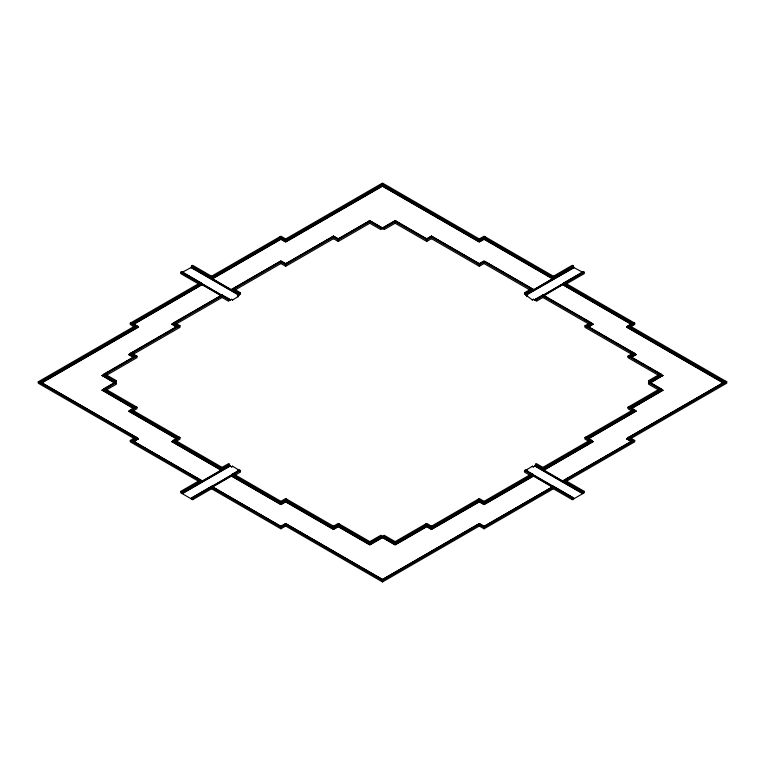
<?xml version="1.0" encoding="UTF-8"?>
<svg xmlns="http://www.w3.org/2000/svg" width="765" height="765" viewBox="0 0 765 765"><rect width="100%" height="100%" fill="white"/><g stroke="black" fill="none" stroke-linecap="round" stroke-linejoin="round"><path stroke-width="1.15" d="M191.001 267.674L191.719 266.842L211.561 278.297L280.889 238.192L285.67 241.032L382.49 185.14L479.301 241.032L484.082 238.192L553.449 278.69L573.253 267.253L573.253 265.876L572.297 265.321L553.411 276.232M133.225 323.939L201.491 284.494L201.52 283.127L181.678 271.671L180.722 272.225L180.722 273.602L198.613 283.939M212.527 278.106L280.889 238.604L285.67 241.367L382.414 185.513L479.301 241.367L484.082 238.604L552.445 278.106M133.636 324.121L138.417 327.152L133.636 324.121L202.209 284.494L228.534 299.689L229.49 299.134L229.49 300.655L231.642 299.278L232.598 299.966L231.642 299.278M240.621 284.628L231.336 289.992L212.24 278.69L280.889 239.015L285.67 241.778L382.414 185.924L479.301 241.778L484.082 239.015L552.732 278.69L533.635 289.992L529.514 287.602M133.636 324.398L202.209 284.494M212.24 278.967L280.889 239.292L285.67 242.056L382.414 186.201L479.301 242.056L484.082 239.292L552.732 278.967M280.889 238.604L280.889 237.303L211.561 277.332L211.523 278.69L191.719 267.253L191.719 265.876L192.675 265.321L211.561 276.232M230.208 300.243L182.395 272.225L181.678 272.636L181.678 271.671M192.675 266.708L182.395 272.225M135.07 327.296L130.289 324.532L130.289 323.155L200.564 282.572M210.605 276.777L280.889 236.203L286.626 239.512M201.52 283.127L132.202 323.155L132.202 324.121L201.52 284.092L182.395 295.548M211.561 278.297L280.889 238.269M134.038 438.488L38.25 383.189L38.25 381.811L135.07 325.909M285.67 238.967L382.49 183.065L479.301 238.967M39.206 382.366L136.983 325.909L136.983 327.296L40.88 382.366M279.933 236.758L285.67 240.067L382.49 184.174L382.49 185.14M285.67 240.946L382.414 185.101L479.301 240.946M40.163 382.777L136.983 326.875M138.417 326.875L41.597 382.777L138.417 438.67L134.592 441.156M138.417 327.152L41.597 383.055L47.774 386.621M178.092 326.875L173.311 324.121L173.311 323.012L222.08 294.86L229.49 299.134M191.001 267.253L238.814 294.86L239.531 294.449L232.12 290.165L232.12 289.065L280.889 260.913L286.626 264.221M171.876 324.121L176.658 327.152L171.876 324.121L220.33 296.141M212.24 278.69L231.336 289.715L280.889 261.104L285.67 263.858L333.483 236.261L338.264 239.015L369.744 220.846L383.208 228.611M242.687 283.433L244.752 282.237M246.818 281.051L254.047 276.873M256.112 275.687L259.211 273.899M261.276 272.703L280.889 261.381L285.67 264.135L292.794 260.024M171.876 324.398L176.007 322.017M178.063 320.822L185.283 316.662M188.372 314.874L190.437 313.679M192.503 312.493L199.713 308.324M201.778 307.138L213.119 300.588M215.175 299.402L220.33 296.418M175.223 323.012L222.08 295.959M234.033 289.065L280.889 262.012L280.889 263.533L234.033 290.585M176.246 323.949L222.08 297.48L228.534 301.209L228.534 299.689M134.114 356.691L130.289 354.482L130.289 353.382L178.092 325.775M339.22 239.378L333.483 236.069L285.67 263.667L285.67 266.287L280.889 263.533M128.855 354.482L133.636 357.523L128.855 354.482L176.658 326.875M294.821 258.847L301.945 254.745M303.982 253.569L306.019 252.393M308.046 251.216L332.459 237.121M128.855 354.759L133.942 351.824M135.969 350.647L139.02 348.888M141.056 347.712L143.093 346.535M145.13 345.359L160.382 336.552M162.419 335.376L169.543 331.264M171.58 330.088L173.607 328.921M132.202 353.382L180.005 325.775L180.005 327.296L133.215 354.31M333.483 237.169L285.67 264.776L279.933 261.458M285.67 266.287L333.483 238.69L338.264 241.444L369.82 223.227L380.817 229.577L380.817 228.056L368.864 221.162M232.12 289.065L239.531 293.339L240.487 292.794L240.487 294.305L238.642 293.244M229.49 300.243L230.208 299.832M237.38 296.103L238.336 296.657L237.38 295.959L239.531 294.86L239.531 293.339M102.08 390.093L133.636 408.309L128.855 411.35L133.636 408.587L102.08 390.093L115.467 382.366L103.514 375.462L103.514 374.353L135.07 356.136M232.598 299.966L238.336 296.514M338.264 238.823L369.82 220.607L381.773 227.511L381.773 229.022L383.208 229.022L383.208 227.511L395.151 220.607L426.707 238.823M114.75 383.055L102.08 375.462L133.636 357.245M347.406 234.014L338.264 239.292L334.439 237.083M349.433 232.847L369.744 221.114L382.49 228.477M102.08 375.739L110.217 371.035M112.254 369.858L127.526 361.042M129.562 359.866L132.613 358.106M105.427 374.353L136.983 356.136L136.983 357.657L106.44 375.29M332.526 236.615L338.264 239.933L369.82 221.716M103.514 374.353L115.467 381.257L116.423 380.702L116.423 382.223M380.817 228.056L381.773 227.511M135.07 408.309L103.514 390.093L103.514 388.983L115.467 382.089L116.423 382.634L116.423 384.154L106.421 389.93M381.773 228.611L395.228 220.846L426.707 239.015L431.489 236.261L479.301 263.858L484.082 261.381L479.301 264.135L472.177 260.024M102.08 390.37L107.922 386.994M109.873 385.866L111.824 384.738M385.426 226.775L395.228 221.114L419.603 235.19M104.47 389.538L116.423 382.634M383.208 227.511L384.164 228.056L396.107 221.162M530.939 290.585L484.082 263.533L479.301 266.287L431.489 238.69L426.707 241.444L395.151 223.227L384.164 229.577L384.164 228.056M178.092 438.67L130.289 411.073L130.289 409.964L136.027 406.655M425.751 239.378L431.489 236.069L479.301 263.667L479.301 266.287M426.707 239.292L430.532 237.083M131.245 410.518L136.983 407.209L136.983 408.72L133.158 410.929M395.151 221.716L426.707 239.933L432.445 236.615M198.575 481.271L130.289 441.845L130.289 440.468L136.027 437.15M478.345 239.512L484.082 236.203L554.367 276.777M131.245 441.023L136.983 437.704L136.983 439.091L133.158 441.29M381.534 183.619L479.301 240.067L485.039 236.758M133.158 440.879L136.983 438.67M133.636 441.711L138.417 438.67M230.208 466.134L229.49 465.311L222.08 469.586L173.311 441.434L173.311 440.324L179.048 437.016M478.345 264.221L484.082 260.913L532.851 289.065L532.851 290.165L525.44 294.449L526.157 294.86L573.97 267.674M171.876 441.434L221.362 470.274L171.876 441.711L176.658 438.67L128.855 411.073M171.876 441.711L173.789 440.602M174.267 440.879L180.005 437.57L180.005 439.091L176.18 441.29M485.039 261.458L479.301 264.776L431.489 237.169M221.123 467.931L228.534 463.657L229.49 464.202L229.49 465.722L231.642 466.966L232.598 466.277L231.642 466.966M526.33 293.244L524.484 294.305L524.484 292.794L531.895 288.51M565.392 480.477L584.278 491.379L584.278 492.756L572.297 499.679L553.411 488.768L484.082 528.797L479.301 526.033L382.49 581.935L285.67 526.033L280.889 528.797L211.561 488.768L192.675 499.679L180.722 492.775L180.722 491.398L199.608 480.487M173.311 440.324L222.08 468.486L229.49 464.202M524.484 292.794L525.44 293.339L532.851 289.065M181.678 491.943L201.52 480.487L201.52 481.874L181.678 493.329L181.678 491.943L180.722 491.398M484.082 238.604L484.082 237.303L553.411 277.332L573.253 265.876M201.52 481.453L181.678 492.909L182.395 493.329L230.208 465.722M133.636 441.434L202.237 481.042L221.362 470.006M485.115 261.697L533.635 289.715L552.732 278.69M484.082 238.269L553.411 278.297L573.253 266.842L573.97 267.253M189.95 474.224L202.237 481.319L221.362 470.274M182.395 493.607L230.208 466M526.157 295.137L573.97 267.53M526.636 296.514C526.731 295.338 528.242 296.916 532.373 299.966L533.329 299.278L532.373 299.966M237.38 470.14C239.56 468.668 235.792 471.326 238.814 470.695M533.329 498.292L552.693 487.114L533.568 475.801L484.082 504.365L479.301 501.61L431.489 529.208L426.707 526.454L395.151 544.67L381.773 536.944L369.82 543.839L338.264 525.622L333.483 528.385L285.67 500.779L280.889 503.542L232.12 475.381L232.12 474.281L239.531 470.006L240.487 470.552L240.487 472.072L234.96 475.266M533.329 299.278L535.481 300.655L535.481 299.134L542.892 294.86L591.661 323.012L591.661 324.121L586.879 326.875M191.719 499.124L191.719 497.747L211.561 486.291L280.889 526.31M631.747 323.939L563.48 284.494L563.48 283.117L583.322 271.661L584.278 272.206L584.278 273.593L566.387 283.92M191.001 498.713L237.8 471.278M534.764 300.243L582.576 272.225L583.293 272.636L583.322 271.661M191.001 498.57L209.314 488.003M211.35 486.827L231.69 475.075M233.727 473.908L235.763 472.732M534.764 300.1L537.814 298.34M539.851 297.164L581.553 273.086M530.011 475.266L524.484 472.072L524.484 470.552L525.44 470.006L532.851 474.281L532.851 475.381L484.082 503.542L479.301 500.779L431.489 528.385L426.707 525.622L395.151 543.839L383.208 536.944L369.82 544.67L338.264 526.454L333.483 529.208L285.67 501.61L280.889 504.365L231.403 475.801L212.278 486.836L280.889 526.454L285.67 523.69L382.49 579.583L479.301 523.69L484.082 526.454L552.693 486.836M233.076 474.836L240.487 470.552M535.481 299.134L536.437 299.689L562.763 284.494L631.335 324.121L626.554 327.152L631.335 324.121M191.719 497.747L192.675 498.292L211.561 487.391M565.392 283.117L584.278 272.206M552.693 487.114L533.568 476.079L484.082 504.642L479.301 501.888L431.489 529.485L426.707 526.731L395.151 544.948L382.49 537.632L369.82 544.948L338.264 526.731L333.483 529.485L285.67 501.888L280.889 504.642L231.403 476.079L212.278 487.114L227.645 495.988M593.095 324.121L588.314 327.152L593.095 324.121L543.609 295.826L562.763 284.494M588.725 323.949L542.892 297.48L536.437 301.209L536.437 299.689M279.933 501.888L285.67 498.57L333.483 526.177M631.756 354.31L584.967 327.296L584.967 325.775L590.704 322.467M232.12 474.281L280.889 502.433L286.626 499.124M585.923 326.33L591.661 323.012M279.933 526.865L285.67 523.556L383.447 580.004M723.776 382.596L627.989 327.296L628.017 325.9L633.755 322.581M278.843 525.545L280.889 526.731L285.67 523.968L329.954 549.538M210.605 486.836L280.889 527.42L286.626 524.102M628.973 326.445L634.711 323.136L634.711 324.513L629.93 327.277M332.526 526.731L338.264 523.413L369.82 541.63M658.531 375.29L627.989 357.657L627.989 356.136L633.726 352.828M285.67 500.779L285.67 499.679L333.483 527.276L339.22 523.968M628.945 356.691L634.682 353.382L634.682 354.482L630.857 356.691M631.335 357.245L636.117 354.482L631.335 357.523L662.892 375.462L650.221 383.055M368.864 542.184L380.817 535.28L381.773 535.835L381.773 537.355L382.49 537.766L383.208 537.355L383.208 535.835L384.164 535.28L396.107 542.184M648.548 382.223L648.548 380.702L660.501 373.808M338.264 525.622L338.264 524.522L369.82 542.739L381.773 535.835M648.548 380.702L649.504 381.257L661.457 374.353L661.457 375.462L649.504 382.366L662.892 390.37L631.335 408.587L662.892 390.093M658.55 389.93L648.548 384.154L648.548 382.634L649.504 382.089L661.457 388.983L661.457 390.093L629.901 408.309M650.221 382.777L662.892 375.462M395.151 541.63L426.707 523.413L432.445 526.731M631.814 410.929L627.989 408.72L627.989 407.209L659.545 388.983M383.208 535.835L395.151 542.739L426.707 524.522L426.707 525.622M629.901 407.209L661.457 388.983M533.329 466.966L532.373 466.277L533.329 466.966L535.481 465.722L535.481 464.202L536.437 463.657L543.848 467.931M526.636 469.729L527.592 470.274L526.636 469.729L532.373 466.277M534.764 466.134L535.481 465.311L542.892 469.586L591.661 441.434L591.661 440.324L585.923 437.016M527.592 470.14L526.157 470.695M431.489 526.177L479.301 498.57L485.039 501.888M588.792 441.29L584.967 439.091L584.967 437.57L632.77 409.964M425.751 523.968L431.489 527.276L479.301 499.679L479.301 500.779M586.879 437.57L634.682 409.964L634.682 411.073L586.879 438.67M588.314 438.947L636.117 411.073L588.314 438.67L593.095 441.711L543.609 470.274L593.095 441.434M484.082 501.333L530.939 474.281M542.892 467.377L589.748 440.324M478.345 499.124L484.082 502.433L532.851 474.281M535.481 464.202L542.892 468.486L591.661 440.324M382.49 579.449L479.301 523.556L485.039 526.865M631.814 441.29L627.989 439.091L628.017 437.685L725.794 381.238M630.379 441.156L626.554 438.67L723.374 382.777L626.554 326.875M383.514 579.268L405.144 566.779M407.209 565.593L414.41 561.424M416.476 560.238L423.686 556.078M425.742 554.883L432.952 550.723M435.017 549.538L479.301 523.968L484.082 526.731L486.148 525.536M626.554 438.947L636.863 433M638.918 431.814L640.974 430.628M643.04 429.433L696.599 398.517M698.655 397.322L723.374 383.055L626.554 327.152M285.67 524.656L382.49 580.549L479.301 524.656M629.93 437.685L726.75 381.792L726.75 383.169L630.962 438.479M484.082 526.31L553.411 486.291L573.253 497.747L573.253 499.124M584.278 491.379L583.322 491.933L583.293 493.329L563.451 481.874L563.48 480.477L632.798 440.449L632.798 441.415M543.609 470.006L562.734 481.042L631.335 441.711M488.213 524.341L495.443 520.171M497.508 518.976L513.975 509.471M516.012 508.295L531.293 499.469M543.609 470.274L562.734 481.319L575.022 474.224M577.068 473.038L620.08 448.214M622.127 447.028L629.289 442.887M478.345 524.102L484.082 527.42L554.367 486.836M564.436 481.022L634.711 440.449L634.711 441.826L565.392 481.854M553.411 487.391L572.297 498.292L573.253 497.747M573.253 498.713L573.97 498.713M534.764 465.722L582.576 493.329L583.293 492.909L563.451 481.453M572.297 266.708L582.576 272.225M564.436 282.562L634.711 323.136M563.48 283.117L632.798 323.136L632.798 324.102L563.48 284.083L582.576 295.548M562.763 284.771L631.335 324.398M629.93 325.9L726.75 381.792M628.017 325.9L724.837 381.792M627.989 326.875L724.837 382.758M485.115 261.974L503.695 272.703M505.761 273.899L518.154 281.051M520.219 282.237L522.285 283.433M524.35 284.628L527.448 286.416M543.609 295.826L549.796 299.402M551.852 300.588L558.039 304.154M561.137 305.943L572.469 312.493M574.534 313.679L576.6 314.874M579.688 316.662L581.754 317.848M583.81 319.043L586.908 320.822M588.964 322.017L593.095 324.398M530.939 289.065L484.082 262.012L484.082 263.533M542.892 295.959L589.748 323.012M586.879 325.775L634.682 353.382M588.314 326.875L636.117 354.482M432.512 237.121L456.925 251.216M458.962 252.393L470.15 258.847M591.364 328.921L593.401 330.088M595.428 331.264L602.552 335.376M604.589 336.552L619.841 345.359M621.878 346.535L623.915 347.712M625.952 348.888L629.002 350.647M631.039 351.824L636.117 354.759M584.967 325.775L632.77 353.382M534.764 299.832L535.481 300.243M527.592 296.103L525.44 294.86L525.44 293.339M661.457 374.353L629.901 356.136L629.901 357.245M421.63 236.366L423.667 237.533M632.359 358.106L635.409 359.866M637.446 361.042L652.717 369.858M654.754 371.035L662.892 375.739M627.989 356.136L659.545 374.353M653.147 384.738L655.098 385.866M657.049 386.994L662.892 390.37M648.548 382.634L660.501 389.538M628.945 406.655L634.682 409.964M631.335 408.309L636.117 411.073M631.335 408.587L636.117 411.35M627.989 407.209L633.726 410.518M628.973 437.14L634.711 440.449M628.017 437.685L633.755 441.003M627.989 438.67L631.842 440.86M626.554 438.67L631.335 441.434M591.182 440.602L593.095 441.711M584.967 437.57L590.704 440.879M233.076 288.51L240.487 292.794M191.719 265.876L211.561 277.332M563.48 480.477L583.322 491.933M191.001 267.53L238.814 295.137M534.764 466L582.576 493.607M527.171 471.278L573.97 498.292M183.418 273.086L225.12 297.164M227.157 298.34L230.208 300.1M529.208 472.732L531.245 473.908M533.281 475.075L553.621 486.827M555.658 488.003L573.97 498.57M524.484 470.552L531.895 474.836M180.722 272.225L199.608 283.127M202.209 284.771L220.358 295.242M174.267 322.467L180.005 325.775M173.311 323.012L179.048 326.33M131.245 322.601L136.983 325.909M130.289 323.155L136.027 326.464M131.245 352.828L136.983 356.136M130.289 353.382L136.027 356.691M104.47 373.808L116.423 380.702M102.08 375.462L114.75 382.777M105.427 388.983L136.983 407.209M103.514 388.983L135.07 407.209M232.598 466.277L238.336 469.729M132.202 409.964L180.005 437.57M130.289 409.964L178.092 437.57M128.855 411.35L176.658 438.947M175.223 440.324L222.08 467.377M234.033 474.281L280.889 501.333M40.163 381.811L136.983 437.704M49.84 387.807L66.316 397.322M68.372 398.517L75.582 402.677M77.648 403.863L121.931 429.433M123.997 430.628L126.053 431.814M128.109 433L138.417 438.947M332.02 550.723L339.23 554.883M341.286 556.078L343.351 557.264M345.407 558.46L348.496 560.238M350.561 561.424L357.771 565.593M359.827 566.779L381.458 579.268M38.25 381.811L135.07 437.704M201.52 480.487L132.202 440.468L132.202 441.434M135.682 442.887L142.845 447.028M144.901 448.214L187.903 473.038M229.691 497.164L263.485 516.671M265.531 517.857L272.694 521.998M274.74 523.183L276.796 524.36M130.289 440.468L200.564 481.042M191.001 498.292L191.719 498.713M649.504 381.257L649.504 383.189M606.272 307.817L606.272 308.783M606.272 455.768L606.272 456.734M572.297 498.292L572.297 499.679M553.411 277.332L553.411 278.297M553.411 486.291L553.411 488.768M542.892 294.86L542.892 297.48M542.892 468.486L542.892 469.586M525.44 470.006L525.44 471.106M510.618 252.632L510.618 253.597M510.618 510.991L510.618 512.368M484.082 502.433L484.082 503.542M484.082 527.42L484.082 528.797M479.301 240.067L479.301 241.367M479.301 523.556L479.301 526.033M431.489 236.069L431.489 238.69M431.489 527.276L431.489 528.385M426.707 239.933L426.707 241.444M395.151 220.607L395.151 223.227M395.151 542.739L395.151 543.839M382.49 580.549L382.49 581.935M369.82 220.607L369.82 223.227M369.82 542.739L369.82 543.839M338.264 239.933L338.264 241.444M333.483 236.069L333.483 238.69M333.483 527.276L333.483 528.385M285.67 240.067L285.67 241.367M285.67 523.556L285.67 526.033M280.889 502.433L280.889 503.542M280.889 527.42L280.889 528.797M254.353 252.632L254.353 253.597M239.531 470.006L239.531 471.106M222.08 294.86L222.08 297.48M222.08 468.486L222.08 469.586M211.561 486.291L211.561 488.768M192.675 498.292L192.675 499.679M158.728 307.836L158.728 308.802M158.728 455.787L158.728 456.753M115.467 381.257L115.467 383.189"/></g></svg>
